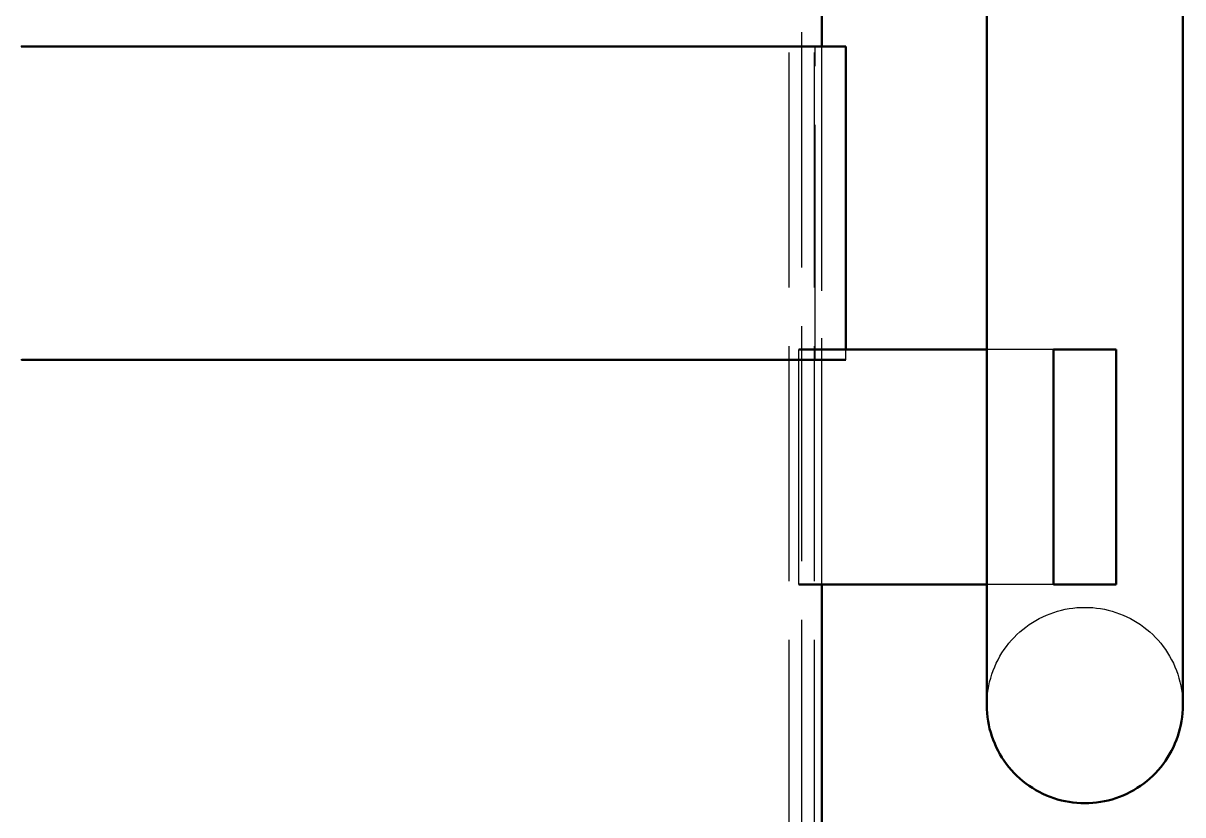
# Model space of a CAD drawing. Header units: millimetres. Extents: x 0 to 420, y 0 to 297.
# Drawn here: x 190.71 to 205.5, y 170.72 to 180.82 of the extents above; entities that cross this region are included whole.
import ezdxf

# ---------------------------------------------------------------- set-up
doc = ezdxf.new("R2010")
doc.units = ezdxf.units.MM
doc.linetypes.add('ISO02-TRAZOS', pattern=[3.75, 3, -0.75])
doc.layers.add('01-VISIBLE', color=7, linetype='CONTINUOUS', lineweight=50)
doc.layers.add('02-OCULTA', color=4, linetype='ISO02-TRAZOS', lineweight=25)

msp = doc.modelspace()

# ---------------------------------------------------------------- linework, layer by layer
at = {"layer": '01-VISIBLE'}
for p, q in [((203, 179.72), (203, 205.431)), ((205.5, 179.72), (205.5, 205.431)), ((205.5, 205.431), (205.5, 179.72)), ((200.896, 180.525), (200.896, 191.075)), ((201.2, 176.657), (201.2, 180.525)), ((203, 176.657), (200.6, 176.657)), ((204.65, 176.657), (203.85, 176.657)), ((203.85, 173.657), (203.85, 176.657)), ((204.65, 173.657), (204.65, 176.657)), ((203, 173.657), (200.6, 173.657)), ((200.896, 166.3), (200.896, 173.657)), ((204.65, 173.657), (203.85, 173.657))]:
    msp.add_line(p, q, dxfattribs=at)
for points in [[(190.684, 180.525), (190.734, 180.525), (190.784, 180.525), (190.834, 180.525), (190.884, 180.525), (190.935, 180.525), (190.985, 180.525), (191.035, 180.525), (191.085, 180.525), (191.135, 180.525), (191.185, 180.525), (191.235, 180.525), (191.285, 180.525), (191.335, 180.525), (191.385, 180.525), (191.435, 180.525), (191.485, 180.525), (191.535, 180.525), (191.585, 180.525), (191.636, 180.525), (191.686, 180.525), (191.736, 180.525), (191.786, 180.525), (191.836, 180.525), (191.886, 180.525), (191.936, 180.525), (191.986, 180.525), (192.036, 180.525), (192.086, 180.525), (192.136, 180.525), (192.186, 180.525), (192.236, 180.525), (192.287, 180.525), (192.337, 180.525), (192.387, 180.525), (192.437, 180.525), (192.487, 180.525), (192.537, 180.525), (192.587, 180.525), (192.637, 180.525), (192.687, 180.525), (192.737, 180.525), (192.787, 180.525), (192.837, 180.525), (192.887, 180.525), (192.937, 180.525), (192.988, 180.525), (193.038, 180.525), (193.088, 180.525), (193.138, 180.525), (193.188, 180.525), (193.238, 180.525), (193.288, 180.525), (193.338, 180.525), (193.388, 180.525), (193.438, 180.525), (193.488, 180.525), (193.538, 180.525), (193.588, 180.525), (193.638, 180.525), (193.689, 180.525), (193.739, 180.525), (193.789, 180.525), (193.839, 180.525), (193.889, 180.525), (193.939, 180.525), (193.989, 180.525), (194.039, 180.525), (194.089, 180.525), (194.139, 180.525), (194.189, 180.525), (194.239, 180.525), (194.289, 180.525), (194.34, 180.525), (194.39, 180.525), (194.44, 180.525), (194.49, 180.525), (194.54, 180.525), (194.59, 180.525), (194.64, 180.525), (194.69, 180.525), (194.74, 180.525), (194.79, 180.525), (194.84, 180.525), (194.89, 180.525), (194.94, 180.525), (194.99, 180.525), (195.041, 180.525), (195.091, 180.525), (195.141, 180.525), (195.191, 180.525), (195.241, 180.525), (195.291, 180.525), (195.341, 180.525), (195.391, 180.525), (195.441, 180.525), (195.491, 180.525), (195.541, 180.525), (195.591, 180.525), (195.641, 180.525), (195.692, 180.525), (195.742, 180.525), (195.792, 180.525), (195.842, 180.525), (195.892, 180.525), (195.942, 180.525), (195.992, 180.525), (196.042, 180.525), (196.092, 180.525), (196.142, 180.525), (196.192, 180.525), (196.242, 180.525), (196.292, 180.525), (196.342, 180.525), (196.393, 180.525), (196.443, 180.525), (196.493, 180.525), (196.543, 180.525), (196.593, 180.525), (196.643, 180.525), (196.693, 180.525), (196.743, 180.525), (196.793, 180.525), (196.843, 180.525), (196.893, 180.525), (196.943, 180.525), (196.993, 180.525), (197.044, 180.525), (197.094, 180.525), (197.144, 180.525), (197.194, 180.525), (197.244, 180.525), (197.294, 180.525), (197.344, 180.525), (197.394, 180.525), (197.444, 180.525), (197.494, 180.525), (197.544, 180.525), (197.594, 180.525), (197.644, 180.525), (197.694, 180.525), (197.745, 180.525), (197.795, 180.525), (197.845, 180.525), (197.895, 180.525), (197.945, 180.525), (197.995, 180.525), (198.045, 180.525), (198.095, 180.525), (198.145, 180.525), (198.195, 180.525), (198.245, 180.525), (198.295, 180.525), (198.345, 180.525), (198.396, 180.525), (198.446, 180.525), (198.496, 180.525), (198.546, 180.525), (198.596, 180.525), (198.646, 180.525), (198.696, 180.525), (198.746, 180.525), (198.796, 180.525), (198.846, 180.525), (198.896, 180.525), (198.946, 180.525), (198.996, 180.525), (199.046, 180.525), (199.097, 180.525), (199.147, 180.525), (199.197, 180.525), (199.247, 180.525), (199.297, 180.525), (199.347, 180.525), (199.397, 180.525), (199.447, 180.525), (199.497, 180.525), (199.547, 180.525), (199.597, 180.525), (199.647, 180.525), (199.697, 180.525), (199.748, 180.525), (199.798, 180.525), (199.848, 180.525), (199.898, 180.525), (199.948, 180.525), (199.998, 180.525), (200.048, 180.525), (200.098, 180.525), (200.148, 180.525), (200.198, 180.525), (200.248, 180.525), (200.298, 180.525), (200.348, 180.525), (200.398, 180.525), (200.449, 180.525), (200.499, 180.525), (200.549, 180.525), (200.599, 180.525), (200.649, 180.525), (200.699, 180.525), (200.749, 180.525), (200.799, 180.525), (200.849, 180.525), (200.899, 180.525), (200.949, 180.525), (200.999, 180.525), (201.049, 180.525), (201.1, 180.525), (201.15, 180.525), (201.2, 180.525)], [(203, 179.72), (203, 179.67), (203, 179.62), (203, 179.57), (203, 179.52), (203, 179.47), (203, 179.42), (203, 179.37), (203, 179.32), (203, 179.27), (203, 179.22), (203, 179.169), (203, 179.119), (203, 179.069), (203, 179.019), (203, 178.969), (203, 178.919), (203, 178.869), (203, 178.819), (203, 178.769), (203, 178.719), (203, 178.669), (203, 178.619), (203, 178.569), (203, 178.519), (203, 178.469), (203, 178.419), (203, 178.369), (203, 178.319), (203, 178.269), (203, 178.219), (203, 178.169), (203, 178.119), (203, 178.069), (203, 178.019), (203, 177.969), (203, 177.919), (203, 177.869), (203, 177.819), (203, 177.769), (203, 177.719), (203, 177.669), (203, 177.619), (203, 177.569), (203, 177.519), (203, 177.469), (203, 177.419), (203, 177.369), (203, 177.319), (203, 177.269), (203, 177.219), (203, 177.168), (203, 177.118), (203, 177.068), (203, 177.018), (203, 176.968), (203, 176.918), (203, 176.868), (203, 176.818), (203, 176.768), (203, 176.718), (203, 176.668), (203, 176.618), (203, 176.568), (203, 176.518), (203, 176.468), (203, 176.418), (203, 176.368), (203, 176.318), (203, 176.268), (203, 176.218), (203, 176.168), (203, 176.118), (203, 176.068), (203, 176.018), (203, 175.968), (203, 175.918), (203, 175.868), (203, 175.818), (203, 175.768), (203, 175.718), (203, 175.668), (203, 175.618), (203, 175.568), (203, 175.518), (203, 175.468), (203, 175.418), (203, 175.368), (203, 175.318), (203, 175.268), (203, 175.218), (203, 175.168), (203, 175.117), (203, 175.067), (203, 175.017), (203, 174.967), (203, 174.917), (203, 174.867), (203, 174.817), (203, 174.767), (203, 174.717), (203, 174.667), (203, 174.617), (203, 174.567), (203, 174.517), (203, 174.467), (203, 174.417), (203, 174.367), (203, 174.317), (203, 174.267), (203, 174.217), (203, 174.167), (203, 174.117), (203, 174.067), (203, 174.017), (203, 173.967), (203, 173.917), (203, 173.867), (203, 173.817), (203, 173.767), (203, 173.717), (203, 173.667), (203, 173.617), (203, 173.567), (203, 173.517), (203, 173.467), (203, 173.417), (203, 173.367), (203, 173.317), (203, 173.267), (203, 173.217), (203, 173.167), (203, 173.116), (203, 173.066), (203, 173.016), (203, 172.966), (203, 172.916), (203, 172.866), (203, 172.816), (203, 172.766), (203, 172.716), (203, 172.666), (203, 172.616), (203, 172.566), (203, 172.516), (203, 172.466), (203, 172.416), (203, 172.366), (203, 172.316), (203, 172.266), (203, 172.216), (203, 172.166), (203, 172.116)], [(205.5, 179.72), (205.5, 179.67), (205.5, 179.62), (205.5, 179.57), (205.5, 179.52), (205.5, 179.47), (205.5, 179.42), (205.5, 179.37), (205.5, 179.32), (205.5, 179.27), (205.5, 179.22), (205.5, 179.169), (205.5, 179.119), (205.5, 179.069), (205.5, 179.019), (205.5, 178.969), (205.5, 178.919), (205.5, 178.869), (205.5, 178.819), (205.5, 178.769), (205.5, 178.719), (205.5, 178.669), (205.5, 178.619), (205.5, 178.569), (205.5, 178.519), (205.5, 178.469), (205.5, 178.419), (205.5, 178.369), (205.5, 178.319), (205.5, 178.269), (205.5, 178.219), (205.5, 178.169), (205.5, 178.119), (205.5, 178.069), (205.5, 178.019), (205.5, 177.969), (205.5, 177.919), (205.5, 177.869), (205.5, 177.819), (205.5, 177.769), (205.5, 177.719), (205.5, 177.669), (205.5, 177.619), (205.5, 177.569), (205.5, 177.519), (205.5, 177.469), (205.5, 177.419), (205.5, 177.369), (205.5, 177.319), (205.5, 177.269), (205.5, 177.219), (205.5, 177.168), (205.5, 177.118), (205.5, 177.068), (205.5, 177.018), (205.5, 176.968), (205.5, 176.918), (205.5, 176.868), (205.5, 176.818), (205.5, 176.768), (205.5, 176.718), (205.5, 176.668), (205.5, 176.618), (205.5, 176.568), (205.5, 176.518), (205.5, 176.468), (205.5, 176.418), (205.5, 176.368), (205.5, 176.318), (205.5, 176.268), (205.5, 176.218), (205.5, 176.168), (205.5, 176.118), (205.5, 176.068), (205.5, 176.018), (205.5, 175.968), (205.5, 175.918), (205.5, 175.868), (205.5, 175.818), (205.5, 175.768), (205.5, 175.718), (205.5, 175.668), (205.5, 175.618), (205.5, 175.568), (205.5, 175.518), (205.5, 175.468), (205.5, 175.418), (205.5, 175.368), (205.5, 175.318), (205.5, 175.268), (205.5, 175.218), (205.5, 175.168), (205.5, 175.117), (205.5, 175.067), (205.5, 175.017), (205.5, 174.967), (205.5, 174.917), (205.5, 174.867), (205.5, 174.817), (205.5, 174.767), (205.5, 174.717), (205.5, 174.667), (205.5, 174.617), (205.5, 174.567), (205.5, 174.517), (205.5, 174.467), (205.5, 174.417), (205.5, 174.367), (205.5, 174.317), (205.5, 174.267), (205.5, 174.217), (205.5, 174.167), (205.5, 174.117), (205.5, 174.067), (205.5, 174.017), (205.5, 173.967), (205.5, 173.917), (205.5, 173.867), (205.5, 173.817), (205.5, 173.767), (205.5, 173.717), (205.5, 173.667), (205.5, 173.617), (205.5, 173.567), (205.5, 173.517), (205.5, 173.467), (205.5, 173.417), (205.5, 173.367), (205.5, 173.317), (205.5, 173.267), (205.5, 173.217), (205.5, 173.167), (205.5, 173.116), (205.5, 173.066), (205.5, 173.016), (205.5, 172.966), (205.5, 172.916), (205.5, 172.866), (205.5, 172.816), (205.5, 172.766), (205.5, 172.716), (205.5, 172.666), (205.5, 172.616), (205.5, 172.566), (205.5, 172.516), (205.5, 172.466), (205.5, 172.416), (205.5, 172.366), (205.5, 172.316), (205.5, 172.266), (205.5, 172.216), (205.5, 172.166), (205.5, 172.116)], [(190.693, 176.525), (190.743, 176.525), (190.793, 176.525), (190.843, 176.525), (190.893, 176.525), (190.943, 176.525), (190.993, 176.525), (191.043, 176.525), (191.093, 176.525), (191.143, 176.525), (191.193, 176.525), (191.243, 176.525), (191.293, 176.525), (191.343, 176.525), (191.393, 176.525), (191.443, 176.525), (191.493, 176.525), (191.543, 176.525), (191.593, 176.525), (191.643, 176.525), (191.693, 176.525), (191.743, 176.525), (191.793, 176.525), (191.844, 176.525), (191.894, 176.525), (191.944, 176.525), (191.994, 176.525), (192.044, 176.525), (192.094, 176.525), (192.144, 176.525), (192.194, 176.525), (192.244, 176.525), (192.294, 176.525), (192.344, 176.525), (192.394, 176.525), (192.444, 176.525), (192.494, 176.525), (192.544, 176.525), (192.594, 176.525), (192.644, 176.525), (192.694, 176.525), (192.744, 176.525), (192.794, 176.525), (192.844, 176.525), (192.894, 176.525), (192.944, 176.525), (192.994, 176.525), (193.044, 176.525), (193.094, 176.525), (193.144, 176.525), (193.194, 176.525), (193.244, 176.525), (193.294, 176.525), (193.345, 176.525), (193.395, 176.525), (193.445, 176.525), (193.495, 176.525), (193.545, 176.525), (193.595, 176.525), (193.645, 176.525), (193.695, 176.525), (193.745, 176.525), (193.795, 176.525), (193.845, 176.525), (193.895, 176.525), (193.945, 176.525), (193.995, 176.525), (194.045, 176.525), (194.095, 176.525), (194.145, 176.525), (194.195, 176.525), (194.245, 176.525), (194.295, 176.525), (194.345, 176.525), (194.395, 176.525), (194.445, 176.525), (194.495, 176.525), (194.545, 176.525), (194.595, 176.525), (194.645, 176.525), (194.695, 176.525), (194.745, 176.525), (194.795, 176.525), (194.845, 176.525), (194.896, 176.525), (194.946, 176.525), (194.996, 176.525), (195.046, 176.525), (195.096, 176.525), (195.146, 176.525), (195.196, 176.525), (195.246, 176.525), (195.296, 176.525), (195.346, 176.525), (195.396, 176.525), (195.446, 176.525), (195.496, 176.525), (195.546, 176.525), (195.596, 176.525), (195.646, 176.525), (195.696, 176.525), (195.746, 176.525), (195.796, 176.525), (195.846, 176.525), (195.896, 176.525), (195.946, 176.525), (195.996, 176.525), (196.046, 176.525), (196.096, 176.525), (196.146, 176.525), (196.196, 176.525), (196.246, 176.525), (196.296, 176.525), (196.346, 176.525), (196.397, 176.525), (196.447, 176.525), (196.497, 176.525), (196.547, 176.525), (196.597, 176.525), (196.647, 176.525), (196.697, 176.525), (196.747, 176.525), (196.797, 176.525), (196.847, 176.525), (196.897, 176.525), (196.947, 176.525), (196.997, 176.525), (197.047, 176.525), (197.097, 176.525), (197.147, 176.525), (197.197, 176.525), (197.247, 176.525), (197.297, 176.525), (197.347, 176.525), (197.397, 176.525), (197.447, 176.525), (197.497, 176.525), (197.547, 176.525), (197.597, 176.525), (197.647, 176.525), (197.697, 176.525), (197.747, 176.525), (197.797, 176.525), (197.847, 176.525), (197.897, 176.525), (197.948, 176.525), (197.998, 176.525), (198.048, 176.525), (198.098, 176.525), (198.148, 176.525), (198.198, 176.525), (198.248, 176.525), (198.298, 176.525), (198.348, 176.525), (198.398, 176.525), (198.448, 176.525), (198.498, 176.525), (198.548, 176.525), (198.598, 176.525), (198.648, 176.525), (198.698, 176.525), (198.748, 176.525), (198.798, 176.525), (198.848, 176.525), (198.898, 176.525), (198.948, 176.525), (198.998, 176.525), (199.048, 176.525), (199.098, 176.525), (199.148, 176.525), (199.198, 176.525), (199.248, 176.525), (199.298, 176.525), (199.348, 176.525), (199.398, 176.525), (199.449, 176.525), (199.499, 176.525), (199.549, 176.525), (199.599, 176.525), (199.649, 176.525), (199.699, 176.525), (199.749, 176.525), (199.799, 176.525), (199.849, 176.525), (199.899, 176.525), (199.949, 176.525), (199.999, 176.525), (200.049, 176.525), (200.099, 176.525), (200.149, 176.525), (200.199, 176.525), (200.249, 176.525), (200.299, 176.525), (200.349, 176.525), (200.399, 176.525), (200.449, 176.525), (200.499, 176.525), (200.549, 176.525), (200.599, 176.525), (200.649, 176.525), (200.699, 176.525), (200.749, 176.525), (200.799, 176.525), (200.849, 176.525), (200.899, 176.525), (200.95, 176.525), (201, 176.525), (201.05, 176.525), (201.1, 176.525), (201.15, 176.525), (201.2, 176.525)], [(203, 172.116), (203.001, 172.066), (203.004, 172.015), (203.009, 171.965), (203.016, 171.915), (203.025, 171.866), (203.036, 171.817), (203.049, 171.768), (203.064, 171.72), (203.081, 171.673), (203.1, 171.626), (203.12, 171.58), (203.143, 171.535), (203.167, 171.491), (203.193, 171.448), (203.221, 171.406), (203.25, 171.365), (203.281, 171.325), (203.314, 171.287), (203.348, 171.25), (203.384, 171.214), (203.421, 171.18), (203.459, 171.148), (203.499, 171.117), (203.54, 171.087), (203.582, 171.06), (203.625, 171.033), (203.669, 171.009), (203.714, 170.987), (203.76, 170.966), (203.806, 170.947), (203.854, 170.93), (203.902, 170.915), (203.951, 170.902), (204, 170.891), (204.049, 170.882), (204.099, 170.875), (204.149, 170.87), (204.199, 170.867), (204.25, 170.866), (204.3, 170.867), (204.35, 170.87), (204.4, 170.875), (204.45, 170.882), (204.5, 170.891), (204.549, 170.902), (204.597, 170.915), (204.646, 170.93), (204.693, 170.947), (204.74, 170.966), (204.786, 170.987), (204.831, 171.009), (204.875, 171.033), (204.918, 171.06), (204.96, 171.087), (205.001, 171.117), (205.04, 171.148), (205.079, 171.18), (205.116, 171.214), (205.151, 171.25), (205.185, 171.287), (205.218, 171.325), (205.249, 171.365), (205.278, 171.406), (205.306, 171.448), (205.332, 171.491), (205.356, 171.535), (205.379, 171.58), (205.4, 171.626), (205.418, 171.673), (205.435, 171.72), (205.45, 171.768), (205.463, 171.817), (205.474, 171.866), (205.483, 171.915), (205.491, 171.965), (205.496, 172.015), (205.499, 172.066), (205.5, 172.116)]]:
    msp.add_lwpolyline(points, dxfattribs=at)
at = {"layer": '02-OCULTA'}
for p, q in [((200.48, 166.2), (200.48, 206.8)), ((200.8, 166.2), (200.8, 206.8)), ((200.896, 166.3), (200.896, 206.7)), ((200.64, 166.456), (200.64, 206.544)), ((200.64, 166.456), (200.64, 206.544)), ((203, 205.431), (203, 179.72)), ((200.81, 176.525), (200.81, 180.525)), ((200.896, 173.657), (200.896, 180.525)), ((203.85, 176.657), (200.6, 176.657)), ((200.6, 173.657), (200.6, 176.657)), ((200.6, 173.657), (200.6, 176.657)), ((201.2, 176.525), (201.2, 176.657)), ((203.85, 176.657), (203, 176.657)), ((204.65, 176.657), (203.85, 176.657)), ((203.85, 176.657), (203.85, 173.657)), ((203.85, 173.657), (203.85, 176.657)), ((203.85, 176.657), (203.85, 173.657)), ((204.65, 173.657), (204.65, 176.657)), ((203.85, 173.657), (200.6, 173.657)), ((203.85, 173.657), (203, 173.657)), ((204.65, 173.657), (203.85, 173.657))]:
    msp.add_line(p, q, dxfattribs=at)
for points in [[(201.2, 180.525), (201.15, 180.525), (201.099, 180.525), (201.049, 180.525), (200.999, 180.525), (200.949, 180.525), (200.899, 180.525), (200.849, 180.525), (200.799, 180.525), (200.749, 180.525), (200.699, 180.525), (200.649, 180.525), (200.599, 180.525), (200.548, 180.525), (200.498, 180.525), (200.448, 180.525), (200.398, 180.525), (200.348, 180.525), (200.298, 180.525), (200.248, 180.525), (200.198, 180.525), (200.148, 180.525), (200.098, 180.525), (200.047, 180.525), (199.997, 180.525), (199.947, 180.525), (199.897, 180.525), (199.847, 180.525), (199.797, 180.525), (199.747, 180.525), (199.697, 180.525), (199.647, 180.525), (199.597, 180.525), (199.546, 180.525), (199.496, 180.525), (199.446, 180.525), (199.396, 180.525), (199.346, 180.525), (199.296, 180.525), (199.246, 180.525), (199.196, 180.525), (199.146, 180.525), (199.096, 180.525), (199.046, 180.525), (198.995, 180.525), (198.945, 180.525), (198.895, 180.525), (198.845, 180.525), (198.795, 180.525), (198.745, 180.525), (198.695, 180.525), (198.645, 180.525), (198.595, 180.525), (198.545, 180.525), (198.494, 180.525), (198.444, 180.525), (198.394, 180.525), (198.344, 180.525), (198.294, 180.525), (198.244, 180.525), (198.194, 180.525), (198.144, 180.525), (198.094, 180.525), (198.044, 180.525), (197.993, 180.525), (197.943, 180.525), (197.893, 180.525), (197.843, 180.525), (197.793, 180.525), (197.743, 180.525), (197.693, 180.525), (197.643, 180.525), (197.593, 180.525), (197.543, 180.525), (197.493, 180.525), (197.442, 180.525), (197.392, 180.525), (197.342, 180.525), (197.292, 180.525), (197.242, 180.525), (197.192, 180.525), (197.142, 180.525), (197.092, 180.525), (197.042, 180.525), (196.992, 180.525), (196.941, 180.525), (196.891, 180.525), (196.841, 180.525), (196.791, 180.525), (196.741, 180.525), (196.691, 180.525), (196.641, 180.525), (196.591, 180.525), (196.541, 180.525), (196.491, 180.525), (196.44, 180.525), (196.39, 180.525), (196.34, 180.525), (196.29, 180.525), (196.24, 180.525), (196.19, 180.525), (196.14, 180.525), (196.09, 180.525), (196.04, 180.525), (195.99, 180.525), (195.94, 180.525), (195.889, 180.525), (195.839, 180.525), (195.789, 180.525), (195.739, 180.525), (195.689, 180.525), (195.639, 180.525), (195.589, 180.525), (195.539, 180.525), (195.489, 180.525), (195.439, 180.525), (195.388, 180.525), (195.338, 180.525), (195.288, 180.525), (195.238, 180.525), (195.188, 180.525), (195.138, 180.525), (195.088, 180.525), (195.038, 180.525), (194.988, 180.525), (194.938, 180.525), (194.888, 180.525), (194.837, 180.525), (194.787, 180.525), (194.737, 180.525), (194.687, 180.525), (194.637, 180.525), (194.587, 180.525), (194.537, 180.525), (194.487, 180.525), (194.437, 180.525), (194.387, 180.525), (194.336, 180.525), (194.286, 180.525), (194.236, 180.525), (194.186, 180.525), (194.136, 180.525), (194.086, 180.525), (194.036, 180.525), (193.986, 180.525), (193.936, 180.525), (193.886, 180.525), (193.835, 180.525), (193.785, 180.525), (193.735, 180.525), (193.685, 180.525), (193.635, 180.525), (193.585, 180.525), (193.535, 180.525), (193.485, 180.525), (193.435, 180.525), (193.385, 180.525), (193.335, 180.525), (193.284, 180.525), (193.234, 180.525), (193.184, 180.525), (193.134, 180.525), (193.084, 180.525), (193.034, 180.525), (192.984, 180.525), (192.934, 180.525), (192.884, 180.525), (192.834, 180.525), (192.783, 180.525), (192.733, 180.525), (192.683, 180.525), (192.633, 180.525), (192.583, 180.525), (192.533, 180.525), (192.483, 180.525), (192.433, 180.525), (192.383, 180.525), (192.333, 180.525), (192.282, 180.525), (192.232, 180.525), (192.182, 180.525), (192.132, 180.525), (192.082, 180.525), (192.032, 180.525), (191.982, 180.525), (191.932, 180.525), (191.882, 180.525), (191.832, 180.525), (191.782, 180.525), (191.731, 180.525), (191.681, 180.525), (191.631, 180.525), (191.581, 180.525), (191.531, 180.525), (191.481, 180.525), (191.431, 180.525), (191.381, 180.525), (191.331, 180.525), (191.281, 180.525), (191.23, 180.525), (191.18, 180.525), (191.13, 180.525), (191.08, 180.525), (191.03, 180.525), (190.98, 180.525), (190.93, 180.525), (190.88, 180.525), (190.83, 180.525), (190.78, 180.525), (190.729, 180.525), (190.679, 180.525)], [(190.681, 180.525), (190.732, 180.525), (190.782, 180.525), (190.832, 180.525), (190.882, 180.525), (190.932, 180.525), (190.982, 180.525), (191.032, 180.525), (191.083, 180.525), (191.133, 180.525), (191.183, 180.525), (191.233, 180.525), (191.283, 180.525), (191.333, 180.525), (191.383, 180.525), (191.434, 180.525), (191.484, 180.525), (191.534, 180.525), (191.584, 180.525), (191.634, 180.525), (191.684, 180.525), (191.734, 180.525), (191.785, 180.525), (191.835, 180.525), (191.885, 180.525), (191.935, 180.525), (191.985, 180.525), (192.035, 180.525), (192.085, 180.525), (192.136, 180.525), (192.186, 180.525), (192.236, 180.525), (192.286, 180.525), (192.336, 180.525), (192.386, 180.525), (192.436, 180.525), (192.487, 180.525), (192.537, 180.525), (192.587, 180.525), (192.637, 180.525), (192.687, 180.525), (192.737, 180.525), (192.787, 180.525), (192.837, 180.525), (192.888, 180.525), (192.938, 180.525), (192.988, 180.525), (193.038, 180.525), (193.088, 180.525), (193.138, 180.525), (193.188, 180.525), (193.239, 180.525), (193.289, 180.525), (193.339, 180.525), (193.389, 180.525), (193.439, 180.525), (193.489, 180.525), (193.539, 180.525), (193.59, 180.525), (193.64, 180.525), (193.69, 180.525), (193.74, 180.525), (193.79, 180.525), (193.84, 180.525), (193.89, 180.525), (193.941, 180.525), (193.991, 180.525), (194.041, 180.525), (194.091, 180.525), (194.141, 180.525), (194.191, 180.525), (194.241, 180.525), (194.292, 180.525), (194.342, 180.525), (194.392, 180.525), (194.442, 180.525), (194.492, 180.525), (194.542, 180.525), (194.592, 180.525), (194.643, 180.525), (194.693, 180.525), (194.743, 180.525), (194.793, 180.525), (194.843, 180.525), (194.893, 180.525), (194.943, 180.525), (194.993, 180.525), (195.044, 180.525), (195.094, 180.525), (195.144, 180.525), (195.194, 180.525), (195.244, 180.525), (195.294, 180.525), (195.344, 180.525), (195.395, 180.525), (195.445, 180.525), (195.495, 180.525), (195.545, 180.525), (195.595, 180.525), (195.645, 180.525), (195.695, 180.525), (195.746, 180.525), (195.796, 180.525), (195.846, 180.525), (195.896, 180.525), (195.946, 180.525), (195.996, 180.525), (196.046, 180.525), (196.097, 180.525), (196.147, 180.525), (196.197, 180.525), (196.247, 180.525), (196.297, 180.525), (196.347, 180.525), (196.397, 180.525), (196.448, 180.525), (196.498, 180.525), (196.548, 180.525), (196.598, 180.525), (196.648, 180.525), (196.698, 180.525), (196.748, 180.525), (196.799, 180.525), (196.849, 180.525), (196.899, 180.525), (196.949, 180.525), (196.999, 180.525), (197.049, 180.525), (197.099, 180.525), (197.149, 180.525), (197.2, 180.525), (197.25, 180.525), (197.3, 180.525), (197.35, 180.525), (197.4, 180.525), (197.45, 180.525), (197.5, 180.525), (197.551, 180.525), (197.601, 180.525), (197.651, 180.525), (197.701, 180.525), (197.751, 180.525), (197.801, 180.525), (197.851, 180.525), (197.902, 180.525), (197.952, 180.525), (198.002, 180.525), (198.052, 180.525), (198.102, 180.525), (198.152, 180.525), (198.202, 180.525), (198.253, 180.525), (198.303, 180.525), (198.353, 180.525), (198.403, 180.525), (198.453, 180.525), (198.503, 180.525), (198.553, 180.525), (198.604, 180.525), (198.654, 180.525), (198.704, 180.525), (198.754, 180.525), (198.804, 180.525), (198.854, 180.525), (198.904, 180.525), (198.955, 180.525), (199.005, 180.525), (199.055, 180.525), (199.105, 180.525), (199.155, 180.525), (199.205, 180.525), (199.255, 180.525), (199.305, 180.525), (199.356, 180.525), (199.406, 180.525), (199.456, 180.525), (199.506, 180.525), (199.556, 180.525), (199.606, 180.525), (199.656, 180.525), (199.707, 180.525), (199.757, 180.525), (199.807, 180.525), (199.857, 180.525), (199.907, 180.525), (199.957, 180.525), (200.007, 180.525), (200.058, 180.525), (200.108, 180.525), (200.158, 180.525), (200.208, 180.525), (200.258, 180.525), (200.308, 180.525), (200.358, 180.525), (200.409, 180.525), (200.459, 180.525), (200.509, 180.525), (200.559, 180.525), (200.609, 180.525), (200.659, 180.525), (200.709, 180.525), (200.76, 180.525), (200.81, 180.525)], [(200.81, 180.525), (200.76, 180.525), (200.709, 180.525), (200.659, 180.525), (200.609, 180.525), (200.559, 180.525), (200.509, 180.525), (200.459, 180.525), (200.409, 180.525), (200.358, 180.525), (200.308, 180.525), (200.258, 180.525), (200.208, 180.525), (200.158, 180.525), (200.108, 180.525), (200.058, 180.525), (200.007, 180.525), (199.957, 180.525), (199.907, 180.525), (199.857, 180.525), (199.807, 180.525), (199.757, 180.525), (199.707, 180.525), (199.656, 180.525), (199.606, 180.525), (199.556, 180.525), (199.506, 180.525), (199.456, 180.525), (199.406, 180.525), (199.356, 180.525), (199.305, 180.525), (199.255, 180.525), (199.205, 180.525), (199.155, 180.525), (199.105, 180.525), (199.055, 180.525), (199.005, 180.525), (198.955, 180.525), (198.904, 180.525), (198.854, 180.525), (198.804, 180.525), (198.754, 180.525), (198.704, 180.525), (198.654, 180.525), (198.604, 180.525), (198.553, 180.525), (198.503, 180.525), (198.453, 180.525), (198.403, 180.525), (198.353, 180.525), (198.303, 180.525), (198.253, 180.525), (198.202, 180.525), (198.152, 180.525), (198.102, 180.525), (198.052, 180.525), (198.002, 180.525), (197.952, 180.525), (197.902, 180.525), (197.851, 180.525), (197.801, 180.525), (197.751, 180.525), (197.701, 180.525), (197.651, 180.525), (197.601, 180.525), (197.551, 180.525), (197.5, 180.525), (197.45, 180.525), (197.4, 180.525), (197.35, 180.525), (197.3, 180.525), (197.25, 180.525), (197.2, 180.525), (197.149, 180.525), (197.099, 180.525), (197.049, 180.525), (196.999, 180.525), (196.949, 180.525), (196.899, 180.525), (196.849, 180.525), (196.799, 180.525), (196.748, 180.525), (196.698, 180.525), (196.648, 180.525), (196.598, 180.525), (196.548, 180.525), (196.498, 180.525), (196.448, 180.525), (196.397, 180.525), (196.347, 180.525), (196.297, 180.525), (196.247, 180.525), (196.197, 180.525), (196.147, 180.525), (196.097, 180.525), (196.046, 180.525), (195.996, 180.525), (195.946, 180.525), (195.896, 180.525), (195.846, 180.525), (195.796, 180.525), (195.746, 180.525), (195.695, 180.525), (195.645, 180.525), (195.595, 180.525), (195.545, 180.525), (195.495, 180.525), (195.445, 180.525), (195.395, 180.525), (195.344, 180.525), (195.294, 180.525), (195.244, 180.525), (195.194, 180.525), (195.144, 180.525), (195.094, 180.525), (195.044, 180.525), (194.993, 180.525), (194.943, 180.525), (194.893, 180.525), (194.843, 180.525), (194.793, 180.525), (194.743, 180.525), (194.693, 180.525), (194.643, 180.525), (194.592, 180.525), (194.542, 180.525), (194.492, 180.525), (194.442, 180.525), (194.392, 180.525), (194.342, 180.525), (194.292, 180.525), (194.241, 180.525), (194.191, 180.525), (194.141, 180.525), (194.091, 180.525), (194.041, 180.525), (193.991, 180.525), (193.941, 180.525), (193.89, 180.525), (193.84, 180.525), (193.79, 180.525), (193.74, 180.525), (193.69, 180.525), (193.64, 180.525), (193.59, 180.525), (193.539, 180.525), (193.489, 180.525), (193.439, 180.525), (193.389, 180.525), (193.339, 180.525), (193.289, 180.525), (193.239, 180.525), (193.188, 180.525), (193.138, 180.525), (193.088, 180.525), (193.038, 180.525), (192.988, 180.525), (192.938, 180.525), (192.888, 180.525), (192.837, 180.525), (192.787, 180.525), (192.737, 180.525), (192.687, 180.525), (192.637, 180.525), (192.587, 180.525), (192.537, 180.525), (192.487, 180.525), (192.436, 180.525), (192.386, 180.525), (192.336, 180.525), (192.286, 180.525), (192.236, 180.525), (192.186, 180.525), (192.136, 180.525), (192.085, 180.525), (192.035, 180.525), (191.985, 180.525), (191.935, 180.525), (191.885, 180.525), (191.835, 180.525), (191.785, 180.525), (191.734, 180.525), (191.684, 180.525), (191.634, 180.525), (191.584, 180.525), (191.534, 180.525), (191.484, 180.525), (191.434, 180.525), (191.383, 180.525), (191.333, 180.525), (191.283, 180.525), (191.233, 180.525), (191.183, 180.525), (191.133, 180.525), (191.083, 180.525), (191.032, 180.525), (190.982, 180.525), (190.932, 180.525), (190.882, 180.525), (190.832, 180.525), (190.782, 180.525), (190.732, 180.525), (190.681, 180.525)], [(203, 179.72), (203, 179.67), (203, 179.62), (203, 179.57), (203, 179.52), (203, 179.47), (203, 179.42), (203, 179.37), (203, 179.32), (203, 179.27), (203, 179.22), (203, 179.169), (203, 179.119), (203, 179.069), (203, 179.019), (203, 178.969), (203, 178.919), (203, 178.869), (203, 178.819), (203, 178.769), (203, 178.719), (203, 178.669), (203, 178.619), (203, 178.569), (203, 178.519), (203, 178.469), (203, 178.419), (203, 178.369), (203, 178.319), (203, 178.269), (203, 178.219), (203, 178.169), (203, 178.119), (203, 178.069), (203, 178.019), (203, 177.969), (203, 177.919), (203, 177.869), (203, 177.819), (203, 177.769), (203, 177.719), (203, 177.669), (203, 177.619), (203, 177.569), (203, 177.519), (203, 177.469), (203, 177.419), (203, 177.369), (203, 177.319), (203, 177.269), (203, 177.219), (203, 177.168), (203, 177.118), (203, 177.068), (203, 177.018), (203, 176.968), (203, 176.918), (203, 176.868), (203, 176.818), (203, 176.768), (203, 176.718), (203, 176.668), (203, 176.618), (203, 176.568), (203, 176.518), (203, 176.468), (203, 176.418), (203, 176.368), (203, 176.318), (203, 176.268), (203, 176.218), (203, 176.168), (203, 176.118), (203, 176.068), (203, 176.018), (203, 175.968), (203, 175.918), (203, 175.868), (203, 175.818), (203, 175.768), (203, 175.718), (203, 175.668), (203, 175.618), (203, 175.568), (203, 175.518), (203, 175.468), (203, 175.418), (203, 175.368), (203, 175.318), (203, 175.268), (203, 175.218), (203, 175.168), (203, 175.117), (203, 175.067), (203, 175.017), (203, 174.967), (203, 174.917), (203, 174.867), (203, 174.817), (203, 174.767), (203, 174.717), (203, 174.667), (203, 174.617), (203, 174.567), (203, 174.517), (203, 174.467), (203, 174.417), (203, 174.367), (203, 174.317), (203, 174.267), (203, 174.217), (203, 174.167), (203, 174.117), (203, 174.067), (203, 174.017), (203, 173.967), (203, 173.917), (203, 173.867), (203, 173.817), (203, 173.767), (203, 173.717), (203, 173.667), (203, 173.617), (203, 173.567), (203, 173.517), (203, 173.467), (203, 173.417), (203, 173.367), (203, 173.317), (203, 173.267), (203, 173.217), (203, 173.167), (203, 173.116), (203, 173.066), (203, 173.016), (203, 172.966), (203, 172.916), (203, 172.866), (203, 172.816), (203, 172.766), (203, 172.716), (203, 172.666), (203, 172.616), (203, 172.566), (203, 172.516), (203, 172.466), (203, 172.416), (203, 172.366), (203, 172.316), (203, 172.266), (203, 172.216), (203, 172.166), (203, 172.116)], [(205.5, 179.72), (205.5, 179.67), (205.5, 179.62), (205.5, 179.57), (205.5, 179.52), (205.5, 179.47), (205.5, 179.42), (205.5, 179.37), (205.5, 179.32), (205.5, 179.27), (205.5, 179.22), (205.5, 179.169), (205.5, 179.119), (205.5, 179.069), (205.5, 179.019), (205.5, 178.969), (205.5, 178.919), (205.5, 178.869), (205.5, 178.819), (205.5, 178.769), (205.5, 178.719), (205.5, 178.669), (205.5, 178.619), (205.5, 178.569), (205.5, 178.519), (205.5, 178.469), (205.5, 178.419), (205.5, 178.369), (205.5, 178.319), (205.5, 178.269), (205.5, 178.219), (205.5, 178.169), (205.5, 178.119), (205.5, 178.069), (205.5, 178.019), (205.5, 177.969), (205.5, 177.919), (205.5, 177.869), (205.5, 177.819), (205.5, 177.769), (205.5, 177.719), (205.5, 177.669), (205.5, 177.619), (205.5, 177.569), (205.5, 177.519), (205.5, 177.469), (205.5, 177.419), (205.5, 177.369), (205.5, 177.319), (205.5, 177.269), (205.5, 177.219), (205.5, 177.168), (205.5, 177.118), (205.5, 177.068), (205.5, 177.018), (205.5, 176.968), (205.5, 176.918), (205.5, 176.868), (205.5, 176.818), (205.5, 176.768), (205.5, 176.718), (205.5, 176.668), (205.5, 176.618), (205.5, 176.568), (205.5, 176.518), (205.5, 176.468), (205.5, 176.418), (205.5, 176.368), (205.5, 176.318), (205.5, 176.268), (205.5, 176.218), (205.5, 176.168), (205.5, 176.118), (205.5, 176.068), (205.5, 176.018), (205.5, 175.968), (205.5, 175.918), (205.5, 175.868), (205.5, 175.818), (205.5, 175.768), (205.5, 175.718), (205.5, 175.668), (205.5, 175.618), (205.5, 175.568), (205.5, 175.518), (205.5, 175.468), (205.5, 175.418), (205.5, 175.368), (205.5, 175.318), (205.5, 175.268), (205.5, 175.218), (205.5, 175.168), (205.5, 175.117), (205.5, 175.067), (205.5, 175.017), (205.5, 174.967), (205.5, 174.917), (205.5, 174.867), (205.5, 174.817), (205.5, 174.767), (205.5, 174.717), (205.5, 174.667), (205.5, 174.617), (205.5, 174.567), (205.5, 174.517), (205.5, 174.467), (205.5, 174.417), (205.5, 174.367), (205.5, 174.317), (205.5, 174.267), (205.5, 174.217), (205.5, 174.167), (205.5, 174.117), (205.5, 174.067), (205.5, 174.017), (205.5, 173.967), (205.5, 173.917), (205.5, 173.867), (205.5, 173.817), (205.5, 173.767), (205.5, 173.717), (205.5, 173.667), (205.5, 173.617), (205.5, 173.567), (205.5, 173.517), (205.5, 173.467), (205.5, 173.417), (205.5, 173.367), (205.5, 173.317), (205.5, 173.267), (205.5, 173.217), (205.5, 173.167), (205.5, 173.116), (205.5, 173.066), (205.5, 173.016), (205.5, 172.966), (205.5, 172.916), (205.5, 172.866), (205.5, 172.816), (205.5, 172.766), (205.5, 172.716), (205.5, 172.666), (205.5, 172.616), (205.5, 172.566), (205.5, 172.516), (205.5, 172.466), (205.5, 172.416), (205.5, 172.366), (205.5, 172.316), (205.5, 172.266), (205.5, 172.216), (205.5, 172.166), (205.5, 172.116)], [(201.2, 176.525), (201.15, 176.525), (201.099, 176.525), (201.049, 176.525), (200.999, 176.525), (200.949, 176.525), (200.899, 176.525), (200.849, 176.525), (200.799, 176.525), (200.749, 176.525), (200.699, 176.525), (200.649, 176.525), (200.599, 176.525), (200.548, 176.525), (200.498, 176.525), (200.448, 176.525), (200.398, 176.525), (200.348, 176.525), (200.298, 176.525), (200.248, 176.525), (200.198, 176.525), (200.148, 176.525), (200.098, 176.525), (200.047, 176.525), (199.997, 176.525), (199.947, 176.525), (199.897, 176.525), (199.847, 176.525), (199.797, 176.525), (199.747, 176.525), (199.697, 176.525), (199.647, 176.525), (199.597, 176.525), (199.546, 176.525), (199.496, 176.525), (199.446, 176.525), (199.396, 176.525), (199.346, 176.525), (199.296, 176.525), (199.246, 176.525), (199.196, 176.525), (199.146, 176.525), (199.096, 176.525), (199.046, 176.525), (198.995, 176.525), (198.945, 176.525), (198.895, 176.525), (198.845, 176.525), (198.795, 176.525), (198.745, 176.525), (198.695, 176.525), (198.645, 176.525), (198.595, 176.525), (198.545, 176.525), (198.494, 176.525), (198.444, 176.525), (198.394, 176.525), (198.344, 176.525), (198.294, 176.525), (198.244, 176.525), (198.194, 176.525), (198.144, 176.525), (198.094, 176.525), (198.044, 176.525), (197.993, 176.525), (197.943, 176.525), (197.893, 176.525), (197.843, 176.525), (197.793, 176.525), (197.743, 176.525), (197.693, 176.525), (197.643, 176.525), (197.593, 176.525), (197.543, 176.525), (197.493, 176.525), (197.442, 176.525), (197.392, 176.525), (197.342, 176.525), (197.292, 176.525), (197.242, 176.525), (197.192, 176.525), (197.142, 176.525), (197.092, 176.525), (197.042, 176.525), (196.992, 176.525), (196.941, 176.525), (196.891, 176.525), (196.841, 176.525), (196.791, 176.525), (196.741, 176.525), (196.691, 176.525), (196.641, 176.525), (196.591, 176.525), (196.541, 176.525), (196.491, 176.525), (196.44, 176.525), (196.39, 176.525), (196.34, 176.525), (196.29, 176.525), (196.24, 176.525), (196.19, 176.525), (196.14, 176.525), (196.09, 176.525), (196.04, 176.525), (195.99, 176.525), (195.94, 176.525), (195.889, 176.525), (195.839, 176.525), (195.789, 176.525), (195.739, 176.525), (195.689, 176.525), (195.639, 176.525), (195.589, 176.525), (195.539, 176.525), (195.489, 176.525), (195.439, 176.525), (195.388, 176.525), (195.338, 176.525), (195.288, 176.525), (195.238, 176.525), (195.188, 176.525), (195.138, 176.525), (195.088, 176.525), (195.038, 176.525), (194.988, 176.525), (194.938, 176.525), (194.888, 176.525), (194.837, 176.525), (194.787, 176.525), (194.737, 176.525), (194.687, 176.525), (194.637, 176.525), (194.587, 176.525), (194.537, 176.525), (194.487, 176.525), (194.437, 176.525), (194.387, 176.525), (194.336, 176.525), (194.286, 176.525), (194.236, 176.525), (194.186, 176.525), (194.136, 176.525), (194.086, 176.525), (194.036, 176.525), (193.986, 176.525), (193.936, 176.525), (193.886, 176.525), (193.835, 176.525), (193.785, 176.525), (193.735, 176.525), (193.685, 176.525), (193.635, 176.525), (193.585, 176.525), (193.535, 176.525), (193.485, 176.525), (193.435, 176.525), (193.385, 176.525), (193.335, 176.525), (193.284, 176.525), (193.234, 176.525), (193.184, 176.525), (193.134, 176.525), (193.084, 176.525), (193.034, 176.525), (192.984, 176.525), (192.934, 176.525), (192.884, 176.525), (192.834, 176.525), (192.783, 176.525), (192.733, 176.525), (192.683, 176.525), (192.633, 176.525), (192.583, 176.525), (192.533, 176.525), (192.483, 176.525), (192.433, 176.525), (192.383, 176.525), (192.333, 176.525), (192.282, 176.525), (192.232, 176.525), (192.182, 176.525), (192.132, 176.525), (192.082, 176.525), (192.032, 176.525), (191.982, 176.525), (191.932, 176.525), (191.882, 176.525), (191.832, 176.525), (191.782, 176.525), (191.731, 176.525), (191.681, 176.525), (191.631, 176.525), (191.581, 176.525), (191.531, 176.525), (191.481, 176.525), (191.431, 176.525), (191.381, 176.525), (191.331, 176.525), (191.281, 176.525), (191.23, 176.525), (191.18, 176.525), (191.13, 176.525), (191.08, 176.525), (191.03, 176.525), (190.98, 176.525), (190.93, 176.525), (190.88, 176.525), (190.83, 176.525), (190.78, 176.525), (190.729, 176.525), (190.679, 176.525)], [(190.681, 176.525), (190.732, 176.525), (190.782, 176.525), (190.832, 176.525), (190.882, 176.525), (190.932, 176.525), (190.982, 176.525), (191.032, 176.525), (191.083, 176.525), (191.133, 176.525), (191.183, 176.525), (191.233, 176.525), (191.283, 176.525), (191.333, 176.525), (191.383, 176.525), (191.434, 176.525), (191.484, 176.525), (191.534, 176.525), (191.584, 176.525), (191.634, 176.525), (191.684, 176.525), (191.734, 176.525), (191.785, 176.525), (191.835, 176.525), (191.885, 176.525), (191.935, 176.525), (191.985, 176.525), (192.035, 176.525), (192.085, 176.525), (192.136, 176.525), (192.186, 176.525), (192.236, 176.525), (192.286, 176.525), (192.336, 176.525), (192.386, 176.525), (192.436, 176.525), (192.487, 176.525), (192.537, 176.525), (192.587, 176.525), (192.637, 176.525), (192.687, 176.525), (192.737, 176.525), (192.787, 176.525), (192.837, 176.525), (192.888, 176.525), (192.938, 176.525), (192.988, 176.525), (193.038, 176.525), (193.088, 176.525), (193.138, 176.525), (193.188, 176.525), (193.239, 176.525), (193.289, 176.525), (193.339, 176.525), (193.389, 176.525), (193.439, 176.525), (193.489, 176.525), (193.539, 176.525), (193.59, 176.525), (193.64, 176.525), (193.69, 176.525), (193.74, 176.525), (193.79, 176.525), (193.84, 176.525), (193.89, 176.525), (193.941, 176.525), (193.991, 176.525), (194.041, 176.525), (194.091, 176.525), (194.141, 176.525), (194.191, 176.525), (194.241, 176.525), (194.292, 176.525), (194.342, 176.525), (194.392, 176.525), (194.442, 176.525), (194.492, 176.525), (194.542, 176.525), (194.592, 176.525), (194.643, 176.525), (194.693, 176.525), (194.743, 176.525), (194.793, 176.525), (194.843, 176.525), (194.893, 176.525), (194.943, 176.525), (194.993, 176.525), (195.044, 176.525), (195.094, 176.525), (195.144, 176.525), (195.194, 176.525), (195.244, 176.525), (195.294, 176.525), (195.344, 176.525), (195.395, 176.525), (195.445, 176.525), (195.495, 176.525), (195.545, 176.525), (195.595, 176.525), (195.645, 176.525), (195.695, 176.525), (195.746, 176.525), (195.796, 176.525), (195.846, 176.525), (195.896, 176.525), (195.946, 176.525), (195.996, 176.525), (196.046, 176.525), (196.097, 176.525), (196.147, 176.525), (196.197, 176.525), (196.247, 176.525), (196.297, 176.525), (196.347, 176.525), (196.397, 176.525), (196.448, 176.525), (196.498, 176.525), (196.548, 176.525), (196.598, 176.525), (196.648, 176.525), (196.698, 176.525), (196.748, 176.525), (196.799, 176.525), (196.849, 176.525), (196.899, 176.525), (196.949, 176.525), (196.999, 176.525), (197.049, 176.525), (197.099, 176.525), (197.149, 176.525), (197.2, 176.525), (197.25, 176.525), (197.3, 176.525), (197.35, 176.525), (197.4, 176.525), (197.45, 176.525), (197.5, 176.525), (197.551, 176.525), (197.601, 176.525), (197.651, 176.525), (197.701, 176.525), (197.751, 176.525), (197.801, 176.525), (197.851, 176.525), (197.902, 176.525), (197.952, 176.525), (198.002, 176.525), (198.052, 176.525), (198.102, 176.525), (198.152, 176.525), (198.202, 176.525), (198.253, 176.525), (198.303, 176.525), (198.353, 176.525), (198.403, 176.525), (198.453, 176.525), (198.503, 176.525), (198.553, 176.525), (198.604, 176.525), (198.654, 176.525), (198.704, 176.525), (198.754, 176.525), (198.804, 176.525), (198.854, 176.525), (198.904, 176.525), (198.955, 176.525), (199.005, 176.525), (199.055, 176.525), (199.105, 176.525), (199.155, 176.525), (199.205, 176.525), (199.255, 176.525), (199.305, 176.525), (199.356, 176.525), (199.406, 176.525), (199.456, 176.525), (199.506, 176.525), (199.556, 176.525), (199.606, 176.525), (199.656, 176.525), (199.707, 176.525), (199.757, 176.525), (199.807, 176.525), (199.857, 176.525), (199.907, 176.525), (199.957, 176.525), (200.007, 176.525), (200.058, 176.525), (200.108, 176.525), (200.158, 176.525), (200.208, 176.525), (200.258, 176.525), (200.308, 176.525), (200.358, 176.525), (200.409, 176.525), (200.459, 176.525), (200.509, 176.525), (200.559, 176.525), (200.609, 176.525), (200.659, 176.525), (200.709, 176.525), (200.76, 176.525), (200.81, 176.525)], [(200.81, 176.525), (200.76, 176.525), (200.709, 176.525), (200.659, 176.525), (200.609, 176.525), (200.559, 176.525), (200.509, 176.525), (200.459, 176.525), (200.409, 176.525), (200.358, 176.525), (200.308, 176.525), (200.258, 176.525), (200.208, 176.525), (200.158, 176.525), (200.108, 176.525), (200.058, 176.525), (200.007, 176.525), (199.957, 176.525), (199.907, 176.525), (199.857, 176.525), (199.807, 176.525), (199.757, 176.525), (199.707, 176.525), (199.656, 176.525), (199.606, 176.525), (199.556, 176.525), (199.506, 176.525), (199.456, 176.525), (199.406, 176.525), (199.356, 176.525), (199.305, 176.525), (199.255, 176.525), (199.205, 176.525), (199.155, 176.525), (199.105, 176.525), (199.055, 176.525), (199.005, 176.525), (198.955, 176.525), (198.904, 176.525), (198.854, 176.525), (198.804, 176.525), (198.754, 176.525), (198.704, 176.525), (198.654, 176.525), (198.604, 176.525), (198.553, 176.525), (198.503, 176.525), (198.453, 176.525), (198.403, 176.525), (198.353, 176.525), (198.303, 176.525), (198.253, 176.525), (198.202, 176.525), (198.152, 176.525), (198.102, 176.525), (198.052, 176.525), (198.002, 176.525), (197.952, 176.525), (197.902, 176.525), (197.851, 176.525), (197.801, 176.525), (197.751, 176.525), (197.701, 176.525), (197.651, 176.525), (197.601, 176.525), (197.551, 176.525), (197.5, 176.525), (197.45, 176.525), (197.4, 176.525), (197.35, 176.525), (197.3, 176.525), (197.25, 176.525), (197.2, 176.525), (197.149, 176.525), (197.099, 176.525), (197.049, 176.525), (196.999, 176.525), (196.949, 176.525), (196.899, 176.525), (196.849, 176.525), (196.799, 176.525), (196.748, 176.525), (196.698, 176.525), (196.648, 176.525), (196.598, 176.525), (196.548, 176.525), (196.498, 176.525), (196.448, 176.525), (196.397, 176.525), (196.347, 176.525), (196.297, 176.525), (196.247, 176.525), (196.197, 176.525), (196.147, 176.525), (196.097, 176.525), (196.046, 176.525), (195.996, 176.525), (195.946, 176.525), (195.896, 176.525), (195.846, 176.525), (195.796, 176.525), (195.746, 176.525), (195.695, 176.525), (195.645, 176.525), (195.595, 176.525), (195.545, 176.525), (195.495, 176.525), (195.445, 176.525), (195.395, 176.525), (195.344, 176.525), (195.294, 176.525), (195.244, 176.525), (195.194, 176.525), (195.144, 176.525), (195.094, 176.525), (195.044, 176.525), (194.993, 176.525), (194.943, 176.525), (194.893, 176.525), (194.843, 176.525), (194.793, 176.525), (194.743, 176.525), (194.693, 176.525), (194.643, 176.525), (194.592, 176.525), (194.542, 176.525), (194.492, 176.525), (194.442, 176.525), (194.392, 176.525), (194.342, 176.525), (194.292, 176.525), (194.241, 176.525), (194.191, 176.525), (194.141, 176.525), (194.091, 176.525), (194.041, 176.525), (193.991, 176.525), (193.941, 176.525), (193.89, 176.525), (193.84, 176.525), (193.79, 176.525), (193.74, 176.525), (193.69, 176.525), (193.64, 176.525), (193.59, 176.525), (193.539, 176.525), (193.489, 176.525), (193.439, 176.525), (193.389, 176.525), (193.339, 176.525), (193.289, 176.525), (193.239, 176.525), (193.188, 176.525), (193.138, 176.525), (193.088, 176.525), (193.038, 176.525), (192.988, 176.525), (192.938, 176.525), (192.888, 176.525), (192.837, 176.525), (192.787, 176.525), (192.737, 176.525), (192.687, 176.525), (192.637, 176.525), (192.587, 176.525), (192.537, 176.525), (192.487, 176.525), (192.436, 176.525), (192.386, 176.525), (192.336, 176.525), (192.286, 176.525), (192.236, 176.525), (192.186, 176.525), (192.136, 176.525), (192.085, 176.525), (192.035, 176.525), (191.985, 176.525), (191.935, 176.525), (191.885, 176.525), (191.835, 176.525), (191.785, 176.525), (191.734, 176.525), (191.684, 176.525), (191.634, 176.525), (191.584, 176.525), (191.534, 176.525), (191.484, 176.525), (191.434, 176.525), (191.383, 176.525), (191.333, 176.525), (191.283, 176.525), (191.233, 176.525), (191.183, 176.525), (191.133, 176.525), (191.083, 176.525), (191.032, 176.525), (190.982, 176.525), (190.932, 176.525), (190.882, 176.525), (190.832, 176.525), (190.782, 176.525), (190.732, 176.525), (190.681, 176.525)], [(203, 172.116), (203.001, 172.166), (203.004, 172.217), (203.009, 172.267), (203.016, 172.317), (203.025, 172.366), (203.036, 172.415), (203.049, 172.464), (203.064, 172.512), (203.081, 172.559), (203.1, 172.606), (203.12, 172.652), (203.143, 172.697), (203.167, 172.741), (203.193, 172.784), (203.221, 172.826), (203.25, 172.867), (203.281, 172.907), (203.314, 172.945), (203.348, 172.982), (203.384, 173.018), (203.421, 173.052), (203.459, 173.084), (203.499, 173.115), (203.54, 173.145), (203.582, 173.172), (203.625, 173.199), (203.669, 173.223), (203.714, 173.245), (203.76, 173.266), (203.806, 173.285), (203.854, 173.302), (203.902, 173.317), (203.951, 173.33), (204, 173.341), (204.049, 173.35), (204.099, 173.357), (204.149, 173.362), (204.199, 173.365), (204.25, 173.366)], [(204.25, 173.366), (204.3, 173.365), (204.35, 173.362), (204.4, 173.357), (204.45, 173.35), (204.5, 173.341), (204.549, 173.33), (204.597, 173.317), (204.646, 173.302), (204.693, 173.285), (204.74, 173.266), (204.786, 173.245), (204.831, 173.223), (204.875, 173.199), (204.918, 173.172), (204.96, 173.145), (205.001, 173.115), (205.04, 173.084), (205.079, 173.052), (205.116, 173.018), (205.151, 172.982), (205.185, 172.945), (205.218, 172.907), (205.249, 172.867), (205.278, 172.826), (205.306, 172.784), (205.332, 172.741), (205.356, 172.697), (205.379, 172.652), (205.4, 172.606), (205.418, 172.559), (205.435, 172.512), (205.45, 172.464), (205.463, 172.415), (205.474, 172.366), (205.483, 172.317), (205.491, 172.267), (205.496, 172.217), (205.499, 172.166), (205.5, 172.116)]]:
    msp.add_lwpolyline(points, dxfattribs=at)

doc.saveas('drawing.dxf')
